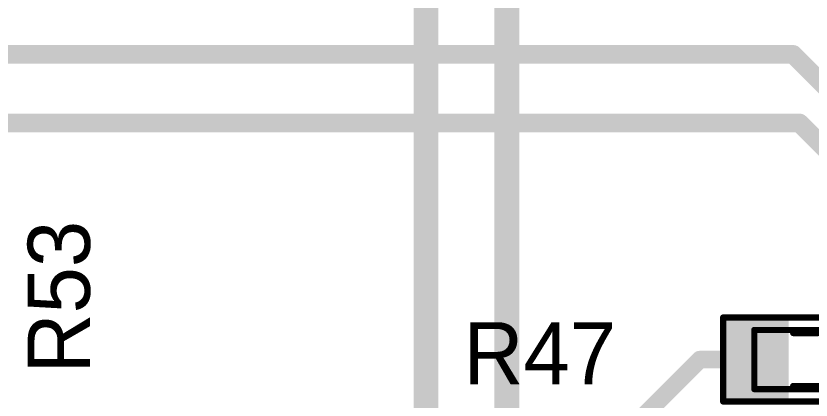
# Model space of a CAD drawing. Header units: millimetres. Extents: x 29 to 180, y 30 to 200.
# Drawn here: x 105.61 to 118.39, y 160.55 to 166.72 of the extents above; entities that cross this region are included whole.
import ezdxf

# ---------------------------------------------------------------- set-up
doc = ezdxf.new("R2010")
doc.units = ezdxf.units.MM
for name, color, linetype in [('BottomLayer', 5, 'Continuous'), ('Mechanical13', 56, 'Continuous'), ('Mechanical15', 56, 'Continuous'), ('TopLayer', 1, 'Continuous'), ('TopOverlay', 2, 'Continuous'), ('TopPaste', 8, 'Continuous'), ('TopSolder', 216, 'Continuous')]:
    doc.layers.add(name, color=color, linetype=linetype)

# ---------------------------------------------------------------- blocks, each defined once
blk = doc.blocks.new('SMD_R_0603_560')
at = {"layer": 'Mechanical13', "const_width": 0.0999998}
for points in [[(-0.8249996199999999, 0.47500032), (-0.8249996199999999, -0.47500032)], [(0.8249996199999999, 0.47500032), (-0.8249996199999999, 0.47500032)], [(0.8249996199999999, 0.47500032), (0.8249996199999999, -0.47500032)], [(0.8249996199999999, -0.47500032), (-0.8249996199999999, -0.47500032)]]:
    blk.add_lwpolyline(points, dxfattribs=at)
at = {"layer": 'Mechanical13', "const_width": 0.0499999}
for points in [[(-0.8499983, 0.47500032, 1), (-0.80000094, 0.47500032, 1)], [(-0.8499983, 0.47500032, 1), (-0.80000094, 0.47500032, 1)], [(0.80000094, 0.47500032, 1), (0.8499983, 0.47500032, 1)], [(0.80000094, 0.47500032, 1), (0.8499983, 0.47500032, 1)], [(-0.8499983, -0.47500032, 1), (-0.80000094, -0.47500032, 1)], [(-0.8499983, -0.47500032, 1), (-0.80000094, -0.47500032, 1)], [(0.80000094, -0.47500032, 1), (0.8499983, -0.47500032, 1)], [(0.80000094, -0.47500032, 1), (0.8499983, -0.47500032, 1)]]:
    blk.add_lwpolyline(points, format="xyb", close=True, dxfattribs=at)
at = {"layer": 'Mechanical15', "const_width": 0.0499999}
for points in [[(-1.32500116, 0.67499992), (-1.32500116, -0.67499992)], [(1.32500116, 0.67499992), (-1.32500116, 0.67499992)], [(1.32500116, 0.67499992), (1.32500116, -0.67499992)], [(1.32500116, -0.67499992), (-1.32500116, -0.67499992)]]:
    blk.add_lwpolyline(points, dxfattribs=at)
at = {"layer": 'Mechanical15', "const_width": 0.02499868}
for points in [[(-1.3375005, 0.67499992, 1), (-1.31250182, 0.67499992, 1)], [(-1.3375005, 0.67499992, 1), (-1.31250182, 0.67499992, 1)], [(1.31250182, 0.67499992, 1), (1.3375005, 0.67499992, 1)], [(1.31250182, 0.67499992, 1), (1.3375005, 0.67499992, 1)], [(-1.3375005, -0.67499992, 1), (-1.31250182, -0.67499992, 1)], [(-1.3375005, -0.67499992, 1), (-1.31250182, -0.67499992, 1)], [(1.31250182, -0.67499992, 1), (1.3375005, -0.67499992, 1)], [(1.31250182, -0.67499992, 1), (1.3375005, -0.67499992, 1)]]:
    blk.add_lwpolyline(points, format="xyb", close=True, dxfattribs=at)
at = {"layer": 'TopLayer'}
for points in [[(-0.37500052, -0.52500022), (-0.37500052, 0.52500022), (-1.17499892, -0.52500022), (-1.17499892, 0.52500022)], [(1.17499892, -0.52500022), (1.17499892, 0.52500022), (0.37500052, -0.52500022), (0.37500052, 0.52500022)]]:
    blk.add_solid(points, dxfattribs=at)
at = {"layer": 'TopOverlay', "const_width": 0.0999998}
for points in [[(1.32500116, 0.67499992), (-1.32500116, 0.67499992)], [(-1.32500116, 0.67499992), (-1.32500116, -0.67499992)], [(1.32500116, 0.67499992), (1.32500116, -0.67499992)], [(-0.0999998, 0.42500042), (-0.1999996, 0.42500042)], [(0.0999998, 0.42500042), (-0.0999998, 0.42500042)], [(0.1999996, 0.42500042), (0.0999998, 0.42500042)], [(0.1999996, -0.42500042), (-0.1999996, -0.42500042)], [(1.32500116, -0.67499992), (-1.32500116, -0.67499992)]]:
    blk.add_lwpolyline(points, dxfattribs=at)
at = {"layer": 'TopOverlay', "const_width": 0.0499999}
for points in [[(-1.34999984, 0.67499992, 1), (-1.30000248, 0.67499992, 1)], [(-1.34999984, 0.67499992, 1), (-1.30000248, 0.67499992, 1)], [(1.30000248, 0.67499992, 1), (1.34999984, 0.67499992, 1)], [(1.30000248, 0.67499992, 1), (1.34999984, 0.67499992, 1)], [(-0.22499828, 0.42500042, 1), (-0.17500092, 0.42500042, 1)], [(-0.12499848, 0.42500042, 1), (-0.07500111999999999, 0.42500042, 1)], [(-0.12499848, 0.42500042, 1), (-0.07500111999999999, 0.42500042, 1)], [(0.07500111999999999, 0.42500042, 1), (0.12499848, 0.42500042, 1)], [(0.07500111999999999, 0.42500042, 1), (0.12499848, 0.42500042, 1)], [(0.17500092, 0.42500042, 1), (0.22499828, 0.42500042, 1)], [(-0.22499828, -0.42500042, 1), (-0.17500092, -0.42500042, 1)], [(0.17500092, -0.42500042, 1), (0.22499828, -0.42500042, 1)], [(-1.34999984, -0.67499992, 1), (-1.30000248, -0.67499992, 1)], [(-1.34999984, -0.67499992, 1), (-1.30000248, -0.67499992, 1)], [(1.30000248, -0.67499992, 1), (1.34999984, -0.67499992, 1)], [(1.30000248, -0.67499992, 1), (1.34999984, -0.67499992, 1)]]:
    blk.add_lwpolyline(points, format="xyb", close=True, dxfattribs=at)
at = {"layer": 'TopPaste'}
for points in [[(-0.37500052, -0.52500022), (-0.37500052, 0.52500022), (-1.17499892, -0.52500022), (-1.17499892, 0.52500022)], [(1.17499892, -0.52500022), (1.17499892, 0.52500022), (0.37500052, -0.52500022), (0.37500052, 0.52500022)]]:
    blk.add_solid(points, dxfattribs=at)
at = {"layer": 'TopSolder'}
for points in [[(-0.27340052, -0.6266002199999999), (-0.27340052, 0.6266002199999999), (-1.27659892, -0.6266002199999999), (-1.27659892, 0.6266002199999999)], [(1.27659892, -0.6266002199999999), (1.27659892, 0.6266002199999999), (0.27340052, -0.6266002199999999), (0.27340052, 0.6266002199999999)]]:
    blk.add_solid(points, dxfattribs=at)

msp = doc.modelspace()

# ---------------------------------------------------------------- linework, layer by layer
at = {"layer": 'BottomLayer', "const_width": 0.3999992}
for points in [[(112.20000166, 158.3000009), (112.20000166, 170.10000016)], [(113.5000016, 158.4000007), (113.5000016, 169.00000236)]]:
    msp.add_lwpolyline(points, dxfattribs=at)
at = {"layer": 'TopLayer'}
for points, const_width in [([(99.60000146, 166.10000054), (118.10000256, 166.10000054)], 0.2999994), ([(118.10000256, 166.10000054), (118.90000096, 165.30000214)], 0.2999994), ([(97.60000038, 165.0000002), (118.20000236, 165.0000002)], 0.2999994), ([(118.20000236, 165.0000002), (119.00000076, 164.2000018)], 0.2999994), ([(108.85000074, 153.45000044), (116.60000048, 161.20000018)], 0.27999944), ([(116.60000048, 161.20000018), (117.52500244, 161.20000018)], 0.27999944)]:
    msp.add_lwpolyline(points, dxfattribs=dict(at, const_width=const_width))
for points, const_width in [([(118.02500398, 166.10000054, 1), (118.17500114, 166.10000054, 1)], 0.1499997), ([(118.02500398, 166.10000054, 1), (118.17500114, 166.10000054, 1)], 0.1499997), ([(118.12500378, 165.0000002, 1), (118.27500094, 165.0000002, 1)], 0.1499997), ([(118.12500378, 165.0000002, 1), (118.27500094, 165.0000002, 1)], 0.1499997), ([(116.53000062, 161.20000018, 1), (116.67000034, 161.20000018, 1)], 0.13999972), ([(116.53000062, 161.20000018, 1), (116.67000034, 161.20000018, 1)], 0.13999972), ([(117.45500258, 161.20000018, 1), (117.5950023, 161.20000018, 1)], 0.13999972)]:
    msp.add_lwpolyline(points, format="xyb", close=True, dxfattribs=dict(at, const_width=const_width))

# ---------------------------------------------------------------- block references
at = {"rotation": 180}
msp.add_blockref('SMD_R_0603_560', (118.30000216, 161.20000018), dxfattribs=at)

# ---------------------------------------------------------------- texts
at = {"layer": 'TopOverlay'}
msp.add_text('R53', height=1.00000054, rotation=90, dxfattribs=at).set_placement((106.79999976, 160.9750019))
msp.add_text('R47', height=1.00000054, dxfattribs=at).set_placement((112.80000046, 160.80000098))

doc.saveas('drawing.dxf')
